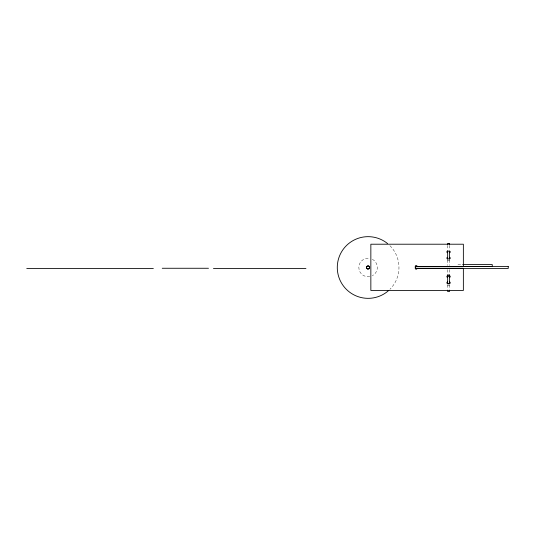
<?xml version="1.0" encoding="UTF-8"?>
<svg xmlns="http://www.w3.org/2000/svg" width="535" height="535" viewBox="0 0 535 535"><rect width="100%" height="100%" fill="white"/><g stroke="black" fill="none" stroke-linecap="round" stroke-linejoin="round"><path stroke-width="0.4" stroke-dasharray="2.67 2.01" d="M447.655 260.405L449.5 260.405M457.947 264.571L462.053 264.571M447.655 274.595L449.5 274.595M447.655 285.389L449.5 285.389M449.5 245.371L449.5 250.193M449.5 259.943L449.5 265.42M449.5 269.58L449.5 275.057M449.5 284.807L449.5 289.629M447.655 245.371L447.655 249.611M447.655 259.943L447.655 265.42M447.655 269.58L447.655 275.057M447.655 284.807L447.655 289.629M389.935 245.692A30.836 30.836 0 0 1 389.935 289.308M372.34 259.281A9.249 9.249 0 0 1 372.34 275.719M369.772 276.595A9.249 9.249 0 0 1 358.838 267.5A9.249 9.249 0 0 1 369.772 258.405"/><path stroke-width="0.8" d="M449.487 252.701A0.769 0.769 0 0 0 450.256 251.925A0.769 0.769 0 0 0 449.487 251.156L447.635 251.156A0.769 0.769 0 0 0 446.865 251.925A0.769 0.769 0 0 0 447.635 252.701M462.701 264.571L492.253 264.571L492.253 266.423L417.106 266.423A0.923 0.923 0 0 0 416.183 265.494A0.923 0.923 0 0 0 415.254 266.423L415.254 268.269A0.923 0.923 0 0 0 416.183 269.199A0.923 0.923 0 0 0 417.106 268.269L463.363 268.269L463.363 290.472L370.849 290.472L370.849 244.214L463.363 244.214L463.363 266.423M162.232 268.269L208.489 268.269M26.75 268.423L153.338 268.423M213.438 268.423L305.953 268.423M447.655 276.134L449.5 276.134M449.5 244.408L449.5 243.445L447.655 243.445L447.655 244.408M449.5 251.156L449.5 259.214M449.5 275.786L449.5 283.844L447.655 283.844L447.655 275.786M449.5 290.398L449.5 291.555L447.655 291.555L447.655 290.398M447.655 250.668L447.655 259.214M388.778 290.405A30.836 30.836 0 0 1 346.319 289.308A30.836 30.836 0 0 1 345.222 246.849A30.836 30.836 0 0 1 387.561 243.559M447.635 277.371A0.769 0.769 0 0 1 446.865 276.595A0.769 0.769 0 0 1 447.635 275.826L449.487 275.826A0.769 0.769 0 0 1 450.256 276.595A0.769 0.769 0 0 1 449.487 277.371M447.635 257.322A0.769 0.769 0 0 0 446.865 258.097A0.769 0.769 0 0 0 447.635 258.866L449.5 258.866A0.769 0.769 0 0 0 450.256 258.097A0.769 0.769 0 0 0 449.487 257.322M447.635 281.992A0.769 0.769 0 0 0 446.865 282.768A0.769 0.769 0 0 0 447.635 283.537L449.487 283.537A0.769 0.769 0 0 0 450.256 282.768A0.769 0.769 0 0 0 449.487 281.992M508.25 266.577L415.735 266.577L415.735 268.423L508.25 268.423L508.25 266.577M367.358 268.837A1.545 1.545 0 0 0 369.672 267.5A1.545 1.545 0 0 0 367.358 266.162A1.545 1.545 0 0 0 367.358 268.837M367.284 268.751A1.545 1.545 0 0 0 369.598 267.42A1.545 1.545 0 0 0 367.284 266.082A1.545 1.545 0 0 0 367.284 268.751"/></g></svg>
